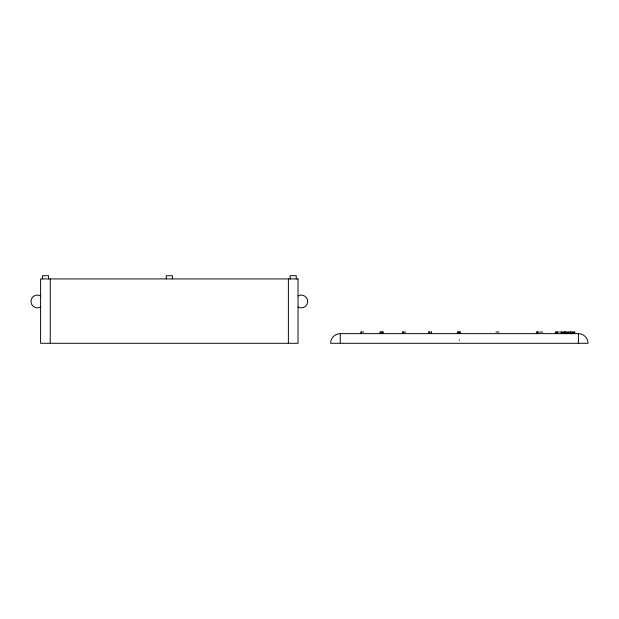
<?xml version="1.0" encoding="UTF-8"?>
<svg xmlns="http://www.w3.org/2000/svg" width="619" height="619" viewBox="0 0 619 619"><rect width="100%" height="100%" fill="white"/><g stroke="black" fill="none" stroke-linecap="round" stroke-linejoin="round"><path stroke-width="0.93" d="M363.941 332.024L360.815 332.024L360.815 333.633M405.809 332.024L402.644 332.024L402.644 333.633M428.371 332.024L431.536 332.024M495.997 332.024L499.092 332.024M539.714 332.024L542.747 332.024M559.313 332.024L555.398 332.024L555.398 333.633M560.203 332.024L561.743 332.024L561.743 333.633M575.167 332.024L573.62 332.024L573.62 333.633M340.272 333.633L578.394 333.633A9.656 9.656 0 0 1 588.05 343.29L330.616 343.29A9.656 9.656 0 0 1 340.272 333.633L340.272 343.29M459.112 340.071L459.716 340.071M578.394 333.633L578.394 343.29M574.045 332.024L574.045 333.633M572.784 333.633L572.784 332.024L568.049 332.024L568.049 333.633M572.188 332.024L572.188 333.633M570.625 332.024L570.718 333.633M570.122 332.024L570.122 333.633M568.575 332.024L568.575 333.633M567.166 333.633L567.166 332.024L562.431 332.024L562.431 333.633M566.578 332.024L566.578 333.633M565.101 332.024L565.101 333.633M565.008 332.024L565.008 333.633M564.513 332.024L564.513 333.633M561.325 332.024L561.325 333.633M557.139 332.024L557.069 333.633M556.04 332.024L556.04 333.633M538.166 333.633L538.166 332.024L536.387 332.024L536.387 333.633M537.779 332.024L537.779 333.633M537.571 332.024L537.571 333.633M460.513 333.633L460.513 332.024L457.387 332.024L457.387 333.633M459.747 332.024L459.747 333.633M458.671 332.024L458.671 333.633M458.06 332.024L458.06 333.633M431.458 332.024L431.458 333.633M428.952 332.024L428.952 333.633M403.263 332.024L403.263 333.633M402.752 332.024L402.752 333.633M383.262 333.633L383.262 332.024L379.927 332.024L379.927 333.633M382.612 332.024L382.612 333.633M382.016 332.024L382.016 333.633M380.507 332.024L380.507 333.633M361.403 332.024L361.403 333.633M296.269 278.929L296.269 275.71L290.149 275.71L290.149 278.929M288.384 278.929L288.384 343.29M172.384 278.929L172.384 275.71L166.256 275.71L166.256 278.929M50.255 278.929L50.255 343.29M48.491 278.929L48.491 275.71L42.371 275.71L42.371 278.929M40.606 307.032A6.438 6.438 0 0 1 30.95 301.453A6.438 6.438 0 0 1 40.606 295.882M298.033 295.882A6.438 6.438 0 0 1 307.689 301.453A6.438 6.438 0 0 1 298.033 307.032M298.033 278.929L40.606 278.929L40.606 343.29L298.033 343.29L298.033 278.929M563.027 333.633L563.027 332.024L562.965 333.633"/></g></svg>
